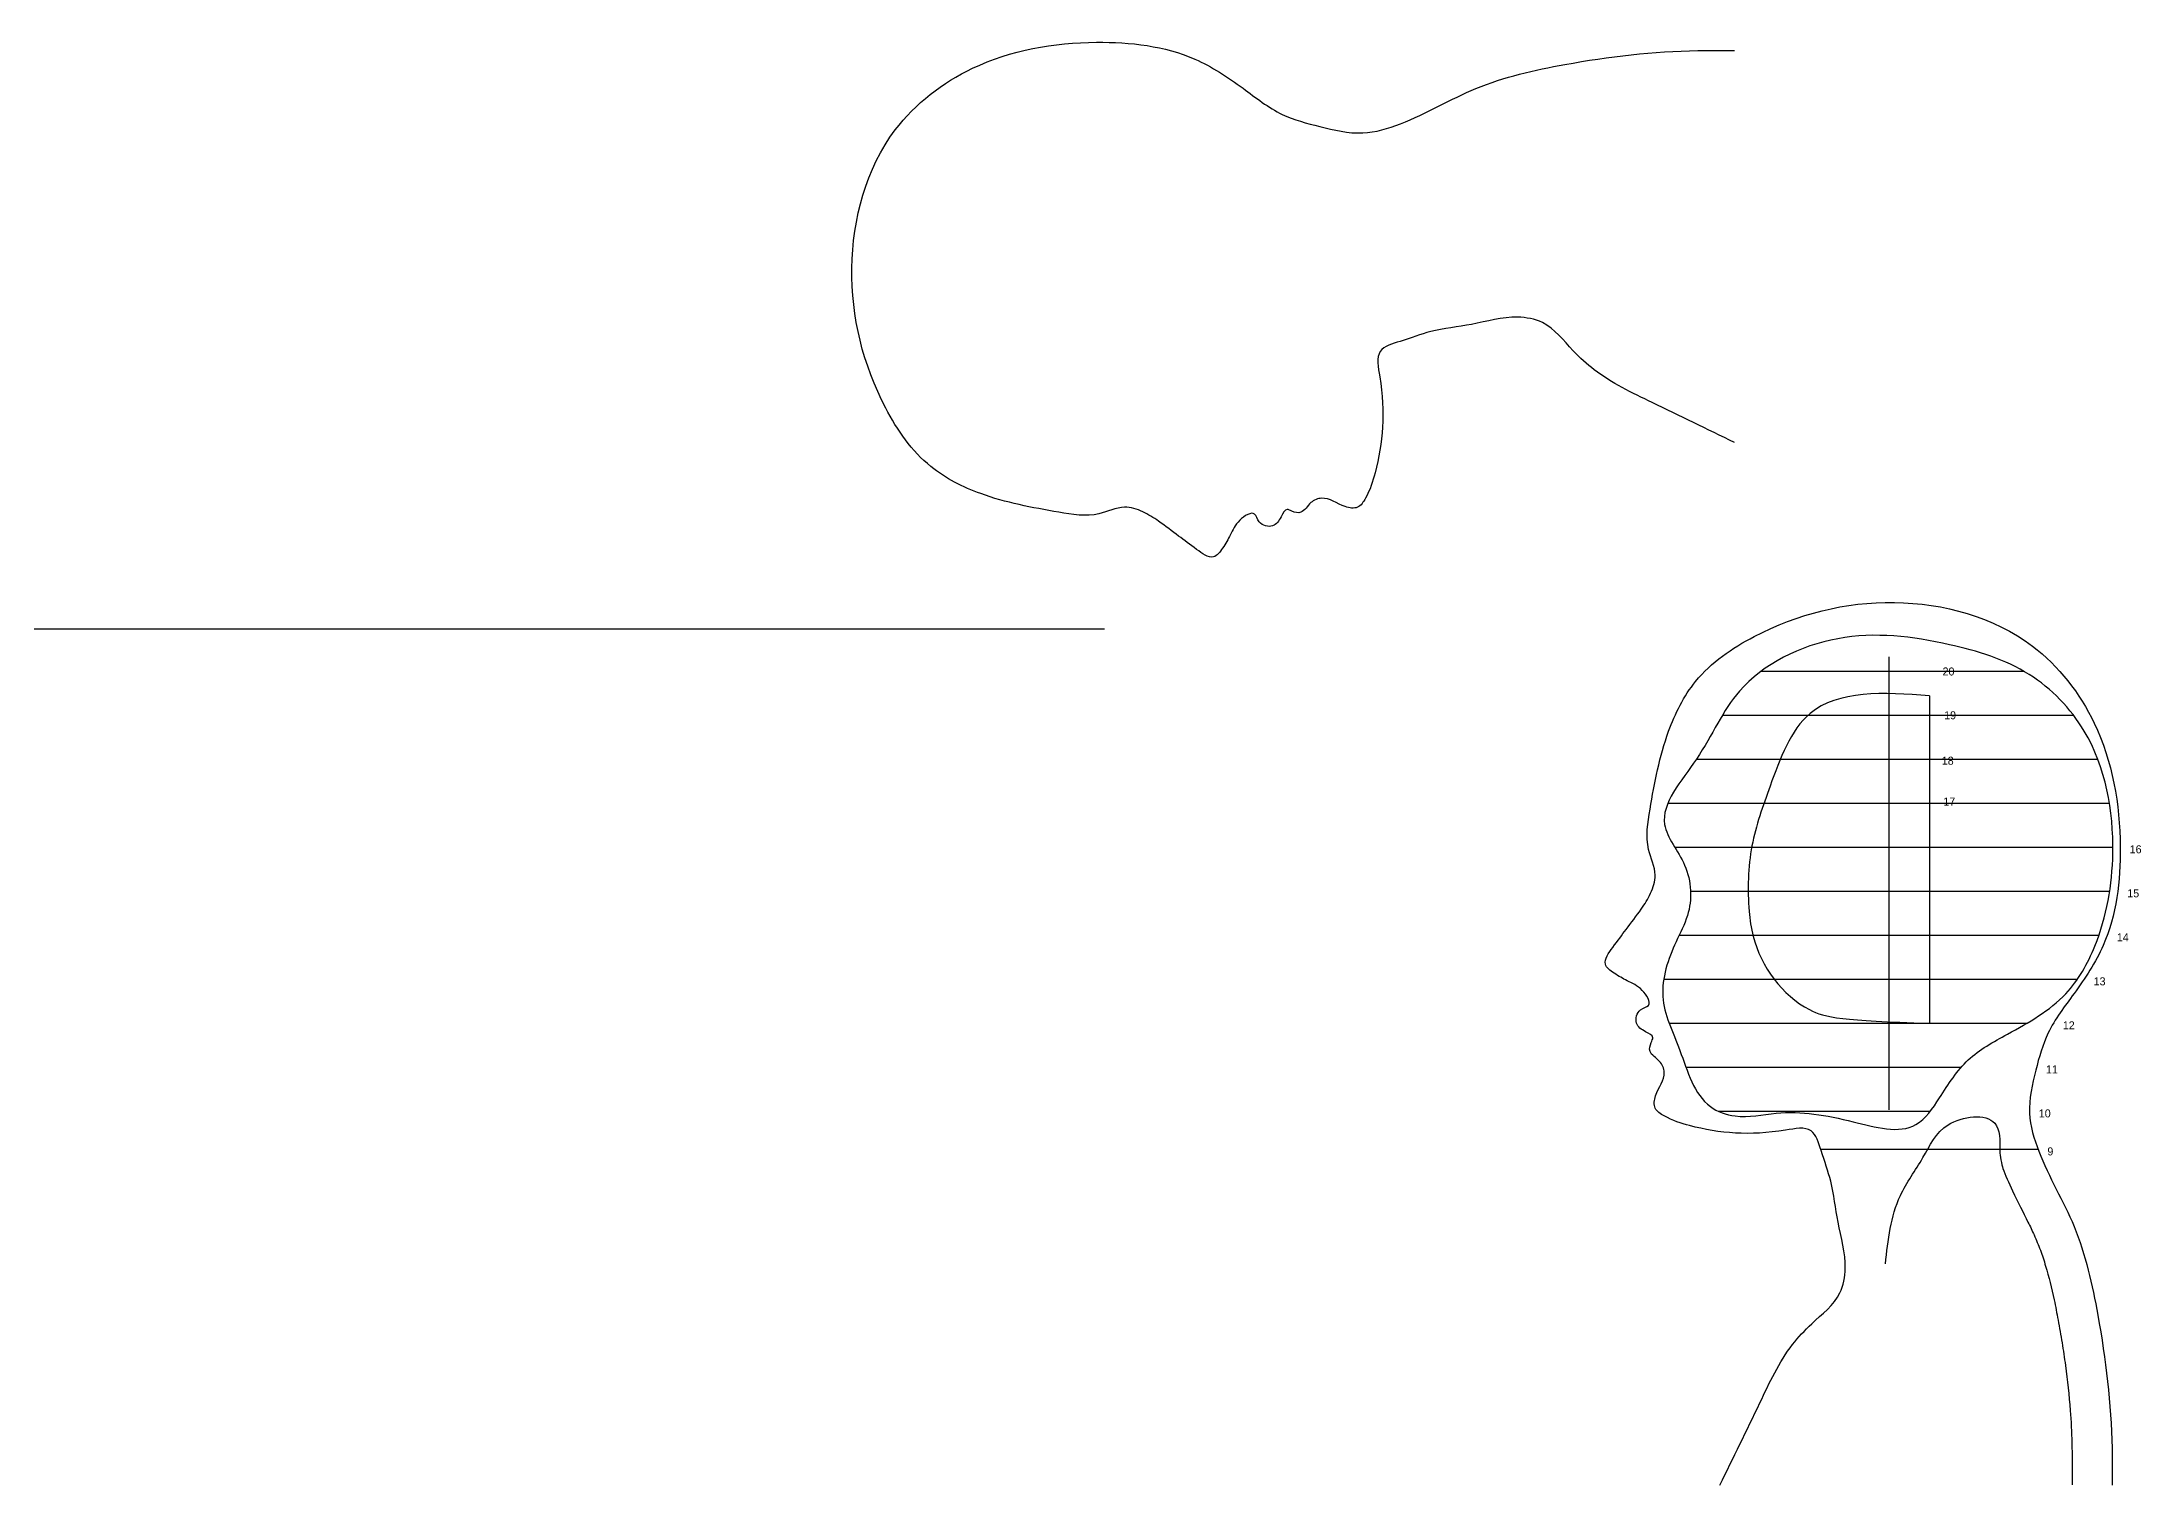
# Model space of a CAD drawing. Extents: x 461 to 4773, y -458 to 1730.
# Drawn here: x 1582 to 2631, y -456 to 265 of the extents above; entities that cross this region are included whole.
import ezdxf

# ---------------------------------------------------------------- set-up
doc = ezdxf.new("R2010")
doc.units = 0
doc.header["$MEASUREMENT"] = 0
doc.layers.get('0').update_dxf_attribs({"linetype": 'CONTINUOUS'})

msp = doc.modelspace()

# ---------------------------------------------------------------- linework, layer by layer
at = {"color": 1, "linetype": 'Continuous'}
for p, q in [((1039.9, -28.5), (2112.8, -28.5)), ((2525, -62), (2525, -225.6)), ((2394.4, -115.6), (2615, -115.6)), ((2394.9, -225.6), (2573.8, -225.6))]:
    msp.add_line(p, q, dxfattribs=at)
at = {"color": 3, "linetype": 'Continuous'}
msp.add_line((2441, -49.6), (2572, -49.6), dxfattribs=at)
at = {"linetype": 'Continuous'}
for p, q in [((2504.7, -42.5), (2504.7, -269)), ((2408.6, -93.6), (2609.2, -93.6)), ((2403.4, -247.6), (2540.9, -247.6))]:
    msp.add_line(p, q, dxfattribs=at)
at = {"color": 5, "linetype": 'Continuous'}
for p, q in [((2421.6, -71.6), (2597, -71.6)), ((2392.3, -203.6), (2599, -203.6)), ((2470.7, -288.6), (2579.3, -288.6))]:
    msp.add_line(p, q, dxfattribs=at)
at = {"color": 2, "linetype": 'Continuous'}
for p, q in [((2397.8, -137.6), (2616.7, -137.6)), ((2419.6, -269.6), (2525.5, -269.6))]:
    msp.add_line(p, q, dxfattribs=at)
at = {"color": 6, "linetype": 'Continuous'}
msp.add_line((2405.7, -159.6), (2615.2, -159.6), dxfattribs=at)
at = {"color": 4, "linetype": 'Continuous'}
msp.add_line((2400, -181.6), (2609.8, -181.6), dxfattribs=at)
at = {"color": 5, "linetype": 'Continuous'}
for points in [[(2427.7, 64.6), (2386.5, 84.6), (2357.5, 101), (2347, 110.5), (2331.6, 124.6), (2319.3, 127.3), (2296.2, 123.7), (2275.8, 120.1), (2260.5, 115.2), (2250.6, 110.2), (2250.3, 97.5), (2248, 49.5), (2243.2, 36.8), (2239.2, 32.3), (2233.1, 32.6), (2221.3, 36.8), (2215.9, 34.6), (2210.9, 29.8), (2206.4, 30.3), (2204.1, 31.2), (2201, 27.5), (2196.8, 23), (2190.1, 25), (2187.8, 28.9), (2180.4, 25.8), (2175.6, 18.4), (2171.8, 11.8), (2167.2, 7.5), (2158.8, 11.2), (2149.8, 17.9), (2139.8, 25.3), (2131.9, 30), (2122.8, 32.3), (2110, 29), (2089.9, 29.8), (2050.9, 39.1), (2026, 52.6), (2003.4, 81.9), (1986.5, 151.8), (2008.2, 220.9), (2046.8, 251.7), (2108.8, 264.7), (2157.9, 256.3), (2182, 241.7), (2201.6, 228.7), (2220.3, 222.6), (2241.8, 219.4), (2260.7, 224), (2298.4, 241.6), (2342.8, 253.6), (2409.3, 260.6), (2427.7, 260.6)], [(2420.3, -456.5), (2440.3, -415.4), (2456.6, -386.3), (2466.2, -375.9), (2480.3, -360.4), (2483, -348.2), (2479.4, -325), (2475.7, -304.6), (2470.9, -289.3), (2465.9, -279.4), (2453.1, -279.1), (2405.2, -276.8), (2392.5, -272), (2388, -268.1), (2388.2, -261.9), (2392.5, -250.1), (2390.2, -244.7), (2385.4, -239.7), (2386, -235.2), (2386.8, -232.9), (2383.2, -229.9), (2378.7, -225.6), (2380.7, -218.9), (2384.6, -216.7), (2381.5, -209.2), (2374, -204.4), (2367.4, -200.6), (2363.1, -196.1), (2366.8, -187.7), (2373.5, -178.7), (2381, -168.6), (2385.7, -160.7), (2388, -151.6), (2384.7, -138.8), (2385.4, -118.7), (2394.7, -79.7), (2408.2, -54.8), (2437.5, -32.3), (2507.5, -15.3), (2576.5, -37.1), (2607.4, -75.6), (2620.4, -137.6), (2611.9, -186.7), (2597.3, -210.8), (2584.4, -230.5), (2578.2, -249.1), (2575.1, -270.6), (2579.7, -289.6), (2597.3, -327.2), (2609.2, -371.6), (2616.3, -438.1), (2616.3, -456.5)], [(2564.1, -231.1), (2544.4, -244), (2530.1, -263), (2518.3, -276.3), (2486.9, -274.9), (2448.4, -270.6), (2427.9, -272), (2415.6, -267.3), (2400.3, -239.2), (2391.8, -212.2), (2398.4, -184.9), (2404.1, -171.8), (2402.7, -146.6), (2392.7, -126.3), (2408.6, -93.6), (2430.1, -59.6), (2479.2, -33.4), (2535, -36.4), (2574.9, -51.3), (2602.4, -79.6), (2616.7, -140.6), (2607.7, -187.1), (2593.2, -210.9), (2564.1, -231.1)]]:
    msp.add_spline(points, degree=3, dxfattribs=at)
msp.add_open_spline([(2525, -62), (2502.3, -60), (2462.8, -58.7), (2446.5, -104.2), (2434.6, -136.8), (2433.9, -163.1), (2437.9, -193.3), (2457.7, -220.2), (2481.6, -224.4), (2525, -225.6)], degree=3, knots=[0, 0, 0, 0, 14.931518, 25.55552, 33.427789, 41.619967, 44.769089, 56.330756, 62.971164, 62.971164, 62.971164, 62.971164], dxfattribs=at)
at = {"color": 1, "linetype": 'Continuous'}
msp.add_spline([(2503, -345.9), (2510.5, -311.8), (2521.8, -292.8), (2534.4, -276.4), (2557.7, -275.6), (2560.2, -289.8)], degree=3, dxfattribs=at)
msp.add_open_spline([(2560.2, -289.8), (2560.2, -291.4), (2561.2, -296.5), (2562.8, -301.3), (2564.7, -305.5), (2569.3, -315), (2571.9, -320.2), (2575.4, -327.2), (2576.4, -329.4), (2577.9, -332.7), (2578.4, -334), (2579.5, -336.5), (2580, -337.8), (2581.4, -341.6), (2582.3, -344.3), (2584.7, -352.4), (2586.1, -358.1), (2588.1, -367.2), (2588.7, -370.6), (2590, -377.8), (2590.7, -381.6), (2591.9, -389.1), (2592.5, -392.9), (2594, -404.2), (2594.8, -411.7), (2595.8, -424.6), (2596.1, -430), (2596.3, -438.1), (2596.3, -440.7), (2596.4, -446.1), (2596.3, -448.8), (2596.3, -453.1), (2596.3, -454.7), (2596.3, -456.3)], degree=3, knots=[243.16842, 243.16842, 243.16842, 243.16842, 244.927057, 244.927057, 247.990819, 247.990819, 252.289195, 252.289195, 254.257499, 254.257499, 255.453764, 255.453764, 256.650029, 256.650029, 259.042558, 259.042558, 263.827617, 263.827617, 266.507287, 266.507287, 269.482109, 269.482109, 272.456931, 272.456931, 278.406574, 278.406574, 282.730158, 282.730158, 284.832961, 284.832961, 286.935764, 286.935764, 288.128031, 288.128031, 288.128031, 288.128031], dxfattribs=at)

# ---------------------------------------------------------------- texts
at = {"color": 3, "linetype": 'Continuous', "insert": (2531.6, -47.8), "char_height": 4, "width": 30.284, "attachment_point": 1}
msp.add_mtext('20', dxfattribs=at)
at = {"color": 5, "linetype": 'Continuous', "char_height": 4, "width": 30.284, "attachment_point": 1}
for s, insert in [('19', (2532.4, -69.7)), ('13', (2607.1, -202.7)), ('9', (2584, -287.7))]:
    msp.add_mtext(s, dxfattribs=dict(at, insert=insert))
at = {"linetype": 'Continuous', "char_height": 4, "width": 30.284, "attachment_point": 1}
for s, insert in [('18', (2531.2, -92.4)), ('11', (2583.3, -246.7))]:
    msp.add_mtext(s, dxfattribs=dict(at, insert=insert))
at = {"color": 1, "linetype": 'Continuous', "char_height": 4, "width": 30.284, "attachment_point": 1}
for s, insert in [('17', (2532, -112.8)), ('12', (2591.7, -224.7))]:
    msp.add_mtext(s, dxfattribs=dict(at, insert=insert))
at = {"color": 2, "linetype": 'Continuous', "char_height": 4, "width": 30.284, "attachment_point": 1}
for s, insert in [('16', (2625.1, -136.7)), ('10', (2579.7, -268.7))]:
    msp.add_mtext(s, dxfattribs=dict(at, insert=insert))
at = {"color": 6, "linetype": 'Continuous', "insert": (2623.9, -158.7), "char_height": 4, "width": 30.284, "attachment_point": 1}
msp.add_mtext('15', dxfattribs=at)
at = {"color": 4, "linetype": 'Continuous', "insert": (2618.7, -180.7), "char_height": 4, "width": 30.284, "attachment_point": 1}
msp.add_mtext('14', dxfattribs=at)

doc.saveas('drawing.dxf')
